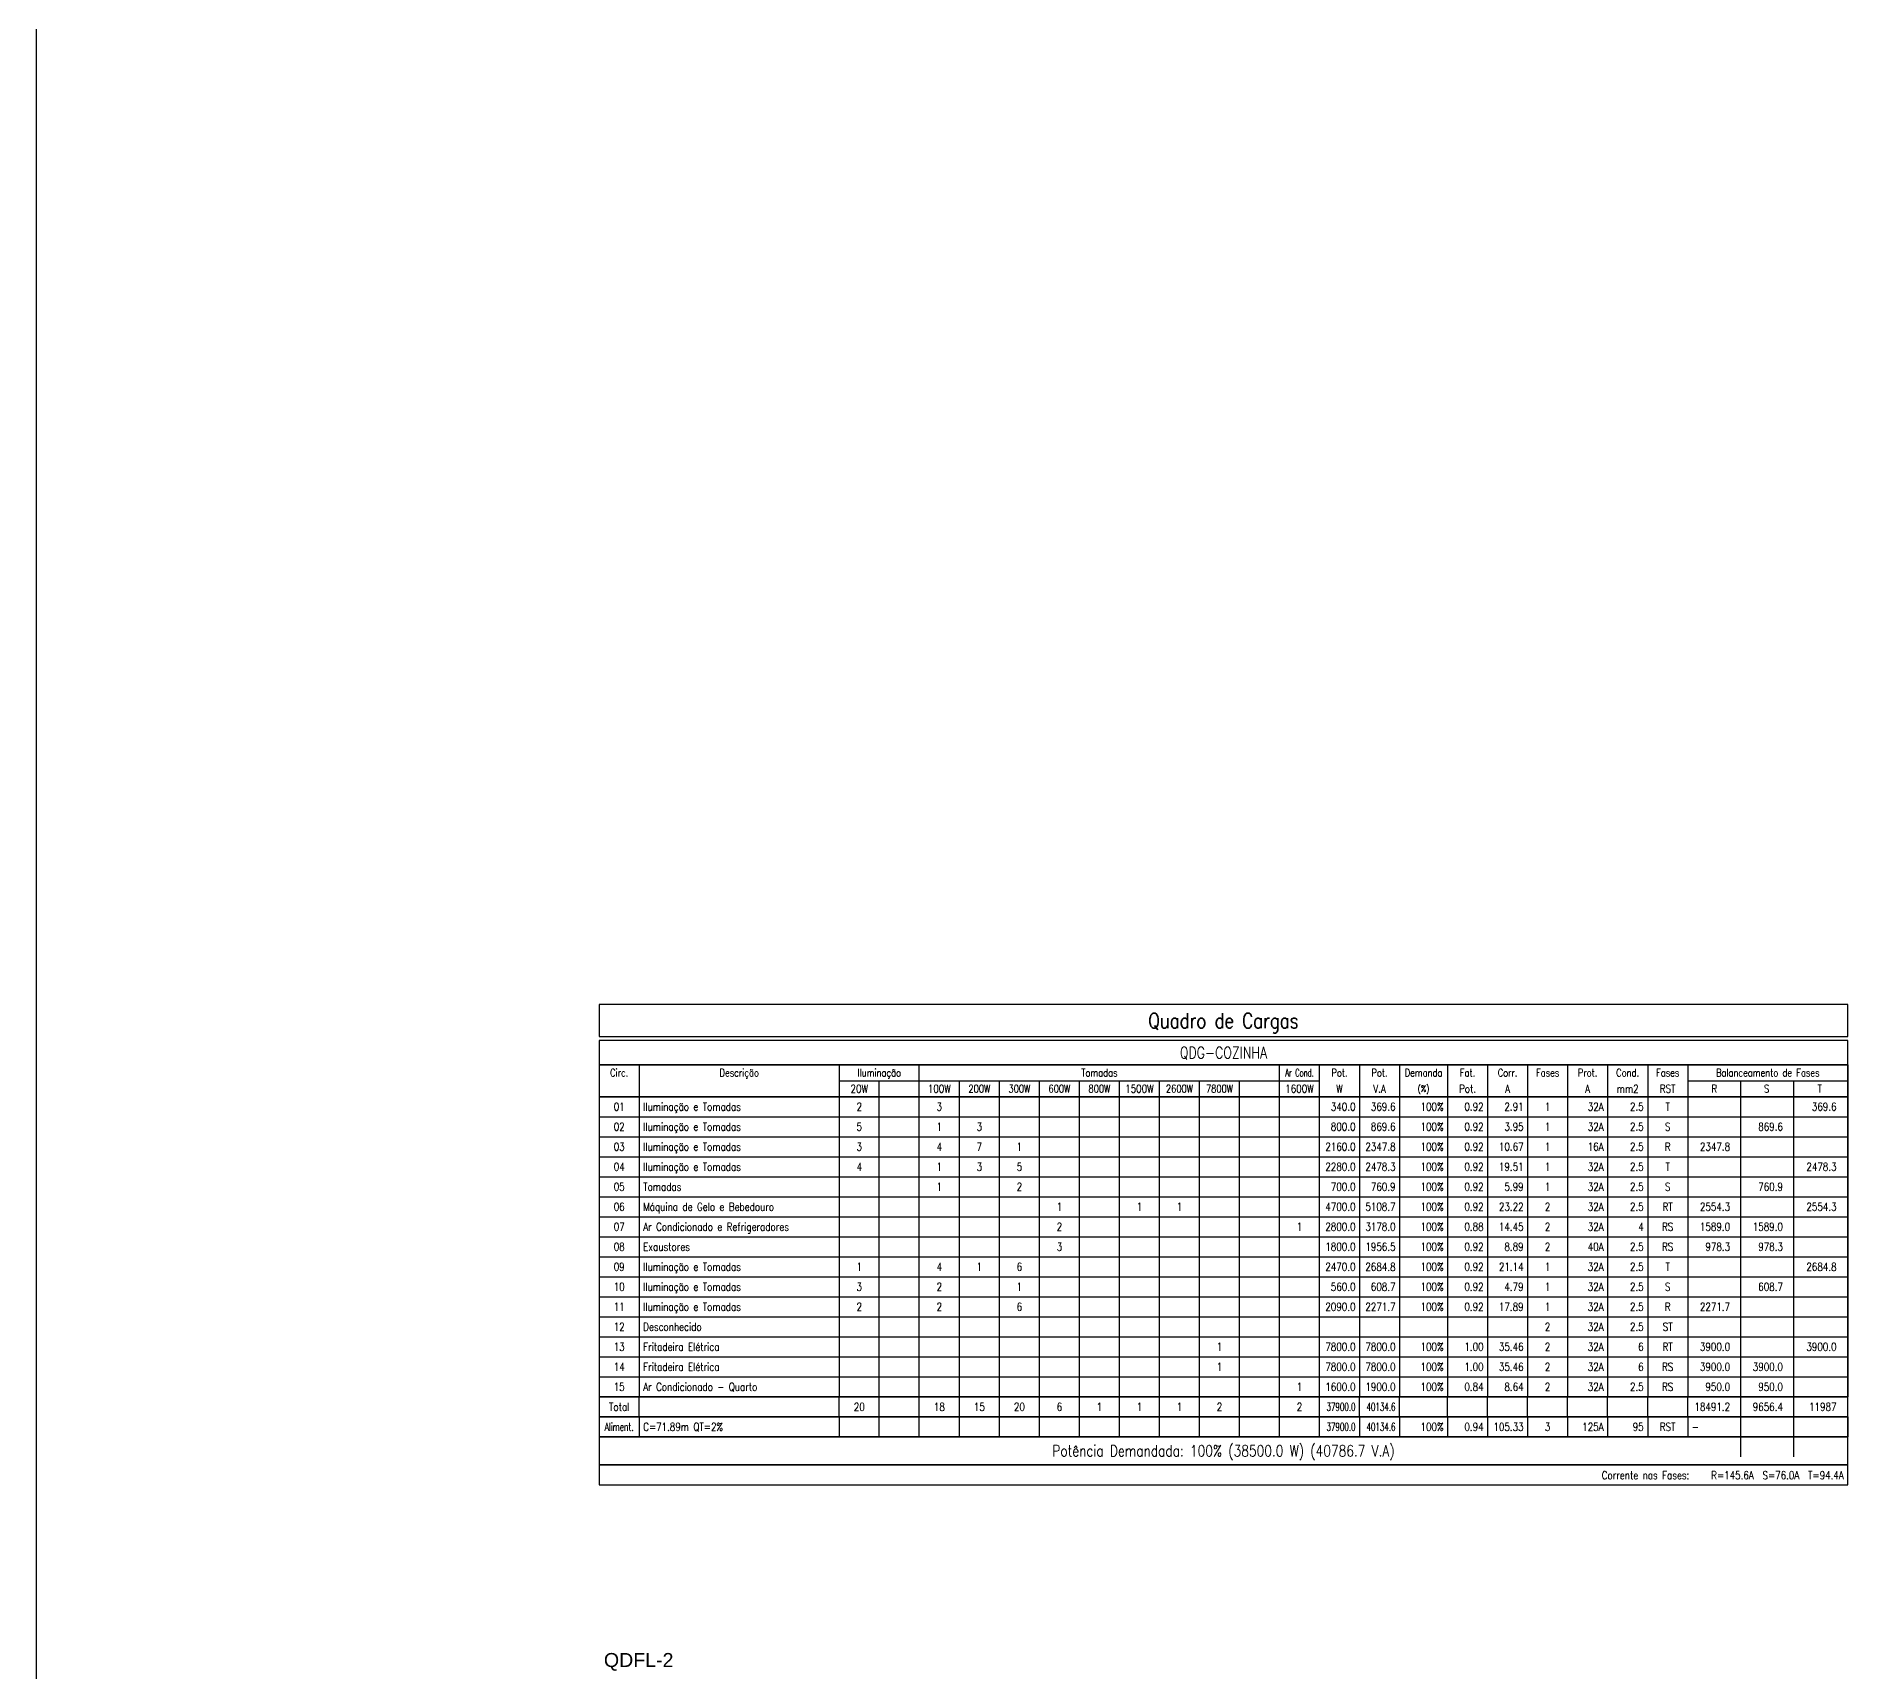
# Model space of a CAD drawing. Extents: x 1450 to 1868, y 82 to 351.
# Drawn here: x 1595.58 to 1618.22, y 228.7 to 249.14 of the extents above; entities that cross this region are included whole.
import ezdxf
from ezdxf.enums import TextEntityAlignment as Align

# ---------------------------------------------------------------- set-up
doc = ezdxf.new("R2010")
doc.units = 0
doc.header["$LTSCALE"] = 0.5
doc.layers.get('0').update_dxf_attribs({"linetype": 'CONTINUOUS'})
for name, color, linetype in [('INDICACAO_CIRCUITO', 2, 'CONTINUOUS'), ('QUADRO_CARGAS_LINHA', 2, 'CONTINUOUS'), ('QUADRO_CARGAS_TEXTO', 3, 'CONTINUOUS')]:
    doc.layers.add(name, color=color, linetype=linetype)
doc.styles.add('FAM-ARIAL', font='arial.ttf')
doc.styles.add('ROMANS', font='simplex.shx')
doc.styles.add('SIMPLEX', font='simplex.shx')

msp = doc.modelspace()

# ---------------------------------------------------------------- linework, layer by layer
for p, q in [((1612.116, 235.89), (1612.616, 235.89)), ((1616.216, 235.89), (1616.876, 235.89)), ((1616.876, 235.89), (1617.536, 235.89)), ((1617.536, 235.89), (1618.216, 235.89)), ((1612.116, 235.64), (1612.616, 235.64)), ((1616.216, 235.64), (1616.876, 235.64)), ((1616.876, 235.64), (1617.536, 235.64)), ((1617.536, 235.64), (1618.216, 235.64)), ((1612.116, 235.39), (1612.616, 235.39)), ((1616.216, 235.39), (1616.876, 235.39)), ((1616.876, 235.39), (1617.536, 235.39)), ((1617.536, 235.39), (1618.216, 235.39)), ((1612.116, 235.14), (1612.616, 235.14)), ((1616.216, 235.14), (1616.876, 235.14)), ((1616.876, 235.14), (1617.536, 235.14)), ((1617.536, 235.14), (1618.216, 235.14)), ((1612.116, 234.89), (1612.616, 234.89)), ((1616.216, 234.89), (1616.876, 234.89)), ((1616.876, 234.89), (1617.536, 234.89)), ((1617.536, 234.89), (1618.216, 234.89)), ((1612.116, 234.64), (1612.616, 234.64)), ((1616.216, 234.64), (1616.876, 234.64)), ((1616.876, 234.64), (1617.536, 234.64)), ((1617.536, 234.64), (1618.216, 234.64)), ((1612.116, 234.39), (1612.616, 234.39)), ((1616.216, 234.39), (1616.876, 234.39)), ((1616.876, 234.39), (1617.536, 234.39)), ((1617.536, 234.39), (1618.216, 234.39)), ((1612.116, 234.14), (1612.616, 234.14)), ((1616.216, 234.14), (1616.876, 234.14)), ((1616.876, 234.14), (1617.536, 234.14)), ((1617.536, 234.14), (1618.216, 234.14)), ((1612.116, 233.89), (1612.616, 233.89)), ((1616.216, 233.89), (1616.876, 233.89)), ((1616.876, 233.89), (1617.536, 233.89)), ((1617.536, 233.89), (1618.216, 233.89)), ((1612.116, 233.64), (1612.616, 233.64)), ((1616.216, 233.64), (1616.876, 233.64)), ((1616.876, 233.64), (1617.536, 233.64)), ((1617.536, 233.64), (1618.216, 233.64)), ((1612.116, 233.39), (1612.616, 233.39)), ((1616.216, 233.39), (1616.876, 233.39)), ((1616.876, 233.39), (1617.536, 233.39)), ((1617.536, 233.39), (1618.216, 233.39)), ((1612.116, 233.14), (1612.616, 233.14)), ((1616.216, 233.14), (1616.876, 233.14)), ((1616.876, 233.14), (1617.536, 233.14)), ((1617.536, 233.14), (1618.216, 233.14)), ((1612.116, 232.89), (1612.616, 232.89)), ((1616.216, 232.89), (1616.876, 232.89)), ((1616.876, 232.89), (1617.536, 232.89)), ((1617.536, 232.89), (1618.216, 232.89)), ((1612.116, 232.64), (1612.616, 232.64)), ((1616.216, 232.64), (1616.876, 232.64)), ((1616.876, 232.64), (1617.536, 232.64)), ((1617.536, 232.64), (1618.216, 232.64)), ((1612.116, 232.39), (1612.616, 232.39)), ((1616.216, 232.39), (1616.876, 232.39)), ((1616.876, 232.39), (1617.536, 232.39)), ((1617.536, 232.39), (1618.216, 232.39)), ((1612.116, 232.14), (1612.616, 232.14)), ((1616.216, 232.14), (1616.876, 232.14)), ((1616.876, 232.14), (1617.536, 232.14)), ((1617.536, 232.14), (1618.216, 232.14))]:
    msp.add_line(p, q)
msp.add_lwpolyline([(1595.582, 311.333), (1595.582, 82.402)])
at = {"layer": 'QUADRO_CARGAS_LINHA'}
for p, q in [((1602.616, 237.04), (1602.616, 236.64)), ((1618.216, 237.04), (1602.616, 237.04)), ((1618.216, 236.64), (1618.216, 237.04)), ((1602.616, 236.64), (1618.216, 236.64)), ((1602.616, 236.59), (1602.616, 236.29)), ((1618.216, 236.59), (1602.616, 236.59)), ((1618.216, 236.29), (1618.216, 236.59)), ((1602.616, 236.29), (1602.616, 235.89)), ((1618.216, 236.29), (1602.616, 236.29)), ((1602.616, 236.29), (1618.216, 236.29)), ((1603.116, 236.29), (1603.116, 235.89)), ((1605.616, 236.29), (1605.616, 235.89)), ((1605.616, 236.09), (1606.616, 236.09)), ((1606.116, 235.89), (1606.116, 236.09)), ((1606.616, 236.09), (1606.616, 236.29)), ((1606.616, 235.89), (1606.616, 236.29)), ((1606.616, 236.09), (1611.116, 236.09)), ((1607.116, 235.89), (1607.116, 236.09)), ((1607.616, 235.89), (1607.616, 236.09)), ((1608.116, 235.89), (1608.116, 236.09)), ((1608.616, 235.89), (1608.616, 236.09)), ((1609.116, 235.89), (1609.116, 236.09)), ((1609.616, 235.89), (1609.616, 236.09)), ((1610.116, 235.89), (1610.116, 236.09)), ((1610.616, 235.89), (1610.616, 236.09)), ((1611.116, 236.09), (1611.116, 236.29)), ((1611.116, 235.89), (1611.116, 236.29)), ((1611.116, 236.09), (1611.616, 236.09)), ((1611.616, 236.09), (1611.616, 236.29)), ((1611.616, 235.89), (1611.616, 236.09)), ((1612.116, 236.29), (1612.116, 235.89)), ((1612.616, 236.29), (1612.616, 235.89)), ((1613.216, 236.29), (1613.216, 235.89)), ((1613.716, 236.29), (1613.716, 235.89)), ((1614.216, 236.29), (1614.216, 235.89)), ((1614.716, 236.29), (1614.716, 235.89)), ((1615.216, 236.29), (1615.216, 235.89)), ((1615.716, 236.29), (1615.716, 235.89)), ((1616.216, 236.29), (1616.216, 235.89)), ((1616.216, 236.09), (1618.216, 236.09)), ((1618.216, 236.29), (1618.216, 235.89)), ((1618.216, 235.89), (1618.216, 236.29)), ((1602.616, 235.89), (1602.616, 235.64)), ((1618.216, 235.89), (1602.616, 235.89)), ((1602.616, 235.89), (1618.216, 235.89)), ((1603.116, 235.89), (1603.116, 235.64)), ((1605.616, 235.89), (1605.616, 235.64)), ((1606.116, 235.64), (1606.116, 235.89)), ((1606.616, 235.64), (1606.616, 235.89)), ((1607.116, 235.64), (1607.116, 235.89)), ((1607.616, 235.64), (1607.616, 235.89)), ((1608.116, 235.64), (1608.116, 235.89)), ((1608.616, 235.64), (1608.616, 235.89)), ((1609.116, 235.64), (1609.116, 235.89)), ((1609.616, 235.64), (1609.616, 235.89)), ((1610.116, 235.64), (1610.116, 235.89)), ((1610.616, 235.64), (1610.616, 235.89)), ((1611.116, 235.64), (1611.116, 235.89)), ((1611.616, 235.64), (1611.616, 235.89)), ((1612.116, 235.89), (1612.116, 235.64)), ((1612.616, 235.89), (1612.616, 235.64)), ((1613.216, 235.89), (1613.216, 235.64)), ((1613.716, 235.89), (1613.716, 235.64)), ((1614.216, 235.89), (1614.216, 235.64)), ((1614.716, 235.89), (1614.716, 235.64)), ((1615.216, 235.89), (1615.216, 235.64)), ((1615.716, 235.89), (1615.716, 235.64)), ((1616.216, 235.89), (1616.216, 235.64)), ((1618.216, 235.89), (1618.216, 235.64)), ((1618.216, 235.64), (1618.216, 235.89)), ((1602.616, 235.64), (1602.616, 235.39)), ((1602.616, 235.64), (1618.216, 235.64)), ((1603.116, 235.64), (1603.116, 235.39)), ((1605.616, 235.64), (1605.616, 235.39)), ((1606.116, 235.39), (1606.116, 235.64)), ((1606.616, 235.39), (1606.616, 235.64)), ((1607.116, 235.39), (1607.116, 235.64)), ((1607.616, 235.39), (1607.616, 235.64)), ((1608.116, 235.39), (1608.116, 235.64)), ((1608.616, 235.39), (1608.616, 235.64)), ((1609.116, 235.39), (1609.116, 235.64)), ((1609.616, 235.39), (1609.616, 235.64)), ((1610.116, 235.39), (1610.116, 235.64)), ((1610.616, 235.39), (1610.616, 235.64)), ((1611.116, 235.39), (1611.116, 235.64)), ((1611.616, 235.39), (1611.616, 235.64)), ((1612.116, 235.64), (1612.116, 235.39)), ((1612.616, 235.64), (1612.616, 235.39)), ((1613.216, 235.64), (1613.216, 235.39)), ((1613.716, 235.64), (1613.716, 235.39)), ((1614.216, 235.64), (1614.216, 235.39)), ((1614.716, 235.64), (1614.716, 235.39)), ((1615.216, 235.64), (1615.216, 235.39)), ((1615.716, 235.64), (1615.716, 235.39)), ((1616.216, 235.64), (1616.216, 235.39)), ((1618.216, 235.64), (1618.216, 235.39)), ((1618.216, 235.39), (1618.216, 235.64)), ((1602.616, 235.39), (1602.616, 235.14)), ((1602.616, 235.39), (1618.216, 235.39)), ((1603.116, 235.39), (1603.116, 235.14)), ((1605.616, 235.39), (1605.616, 235.14)), ((1606.116, 235.14), (1606.116, 235.39)), ((1606.616, 235.14), (1606.616, 235.39)), ((1607.116, 235.14), (1607.116, 235.39)), ((1607.616, 235.14), (1607.616, 235.39)), ((1608.116, 235.14), (1608.116, 235.39)), ((1608.616, 235.14), (1608.616, 235.39)), ((1609.116, 235.14), (1609.116, 235.39)), ((1609.616, 235.14), (1609.616, 235.39)), ((1610.116, 235.14), (1610.116, 235.39)), ((1610.616, 235.14), (1610.616, 235.39)), ((1611.116, 235.14), (1611.116, 235.39)), ((1611.616, 235.14), (1611.616, 235.39)), ((1612.116, 235.39), (1612.116, 235.14)), ((1612.616, 235.39), (1612.616, 235.14)), ((1613.216, 235.39), (1613.216, 235.14)), ((1613.716, 235.39), (1613.716, 235.14)), ((1614.216, 235.39), (1614.216, 235.14)), ((1614.716, 235.39), (1614.716, 235.14)), ((1615.216, 235.39), (1615.216, 235.14)), ((1615.716, 235.39), (1615.716, 235.14)), ((1616.216, 235.39), (1616.216, 235.14)), ((1618.216, 235.39), (1618.216, 235.14)), ((1618.216, 235.14), (1618.216, 235.39)), ((1602.616, 235.14), (1602.616, 234.89)), ((1602.616, 235.14), (1618.216, 235.14)), ((1603.116, 235.14), (1603.116, 234.89)), ((1605.616, 235.14), (1605.616, 234.89)), ((1606.116, 234.89), (1606.116, 235.14)), ((1606.616, 234.89), (1606.616, 235.14)), ((1607.116, 234.89), (1607.116, 235.14)), ((1607.616, 234.89), (1607.616, 235.14)), ((1608.116, 234.89), (1608.116, 235.14)), ((1608.616, 234.89), (1608.616, 235.14)), ((1609.116, 234.89), (1609.116, 235.14)), ((1609.616, 234.89), (1609.616, 235.14)), ((1610.116, 234.89), (1610.116, 235.14)), ((1610.616, 234.89), (1610.616, 235.14)), ((1611.116, 234.89), (1611.116, 235.14)), ((1611.616, 234.89), (1611.616, 235.14)), ((1612.116, 235.14), (1612.116, 234.89)), ((1612.616, 235.14), (1612.616, 234.89)), ((1613.216, 235.14), (1613.216, 234.89)), ((1613.716, 235.14), (1613.716, 234.89)), ((1614.216, 235.14), (1614.216, 234.89)), ((1614.716, 235.14), (1614.716, 234.89)), ((1615.216, 235.14), (1615.216, 234.89)), ((1615.716, 235.14), (1615.716, 234.89)), ((1616.216, 235.14), (1616.216, 234.89)), ((1618.216, 235.14), (1618.216, 234.89)), ((1618.216, 234.89), (1618.216, 235.14)), ((1602.616, 234.89), (1602.616, 234.64)), ((1602.616, 234.89), (1618.216, 234.89)), ((1603.116, 234.89), (1603.116, 234.64)), ((1605.616, 234.89), (1605.616, 234.64)), ((1606.116, 234.64), (1606.116, 234.89)), ((1606.616, 234.64), (1606.616, 234.89)), ((1607.116, 234.64), (1607.116, 234.89)), ((1607.616, 234.64), (1607.616, 234.89)), ((1608.116, 234.64), (1608.116, 234.89)), ((1608.616, 234.64), (1608.616, 234.89)), ((1609.116, 234.64), (1609.116, 234.89)), ((1609.616, 234.64), (1609.616, 234.89)), ((1610.116, 234.64), (1610.116, 234.89)), ((1610.616, 234.64), (1610.616, 234.89)), ((1611.116, 234.64), (1611.116, 234.89)), ((1611.616, 234.64), (1611.616, 234.89)), ((1612.116, 234.89), (1612.116, 234.64)), ((1612.616, 234.89), (1612.616, 234.64)), ((1613.216, 234.89), (1613.216, 234.64)), ((1613.716, 234.89), (1613.716, 234.64)), ((1614.216, 234.89), (1614.216, 234.64)), ((1614.716, 234.89), (1614.716, 234.64)), ((1615.216, 234.89), (1615.216, 234.64)), ((1615.716, 234.89), (1615.716, 234.64)), ((1616.216, 234.89), (1616.216, 234.64)), ((1618.216, 234.89), (1618.216, 234.64)), ((1618.216, 234.64), (1618.216, 234.89)), ((1602.616, 234.64), (1602.616, 234.39)), ((1602.616, 234.64), (1618.216, 234.64)), ((1603.116, 234.64), (1603.116, 234.39)), ((1605.616, 234.64), (1605.616, 234.39)), ((1606.116, 234.39), (1606.116, 234.64)), ((1606.616, 234.39), (1606.616, 234.64)), ((1607.116, 234.39), (1607.116, 234.64)), ((1607.616, 234.39), (1607.616, 234.64)), ((1608.116, 234.39), (1608.116, 234.64)), ((1608.616, 234.39), (1608.616, 234.64)), ((1609.116, 234.39), (1609.116, 234.64)), ((1609.616, 234.39), (1609.616, 234.64)), ((1610.116, 234.39), (1610.116, 234.64)), ((1610.616, 234.39), (1610.616, 234.64)), ((1611.116, 234.39), (1611.116, 234.64)), ((1611.616, 234.39), (1611.616, 234.64)), ((1612.116, 234.64), (1612.116, 234.39)), ((1612.616, 234.64), (1612.616, 234.39)), ((1613.216, 234.64), (1613.216, 234.39)), ((1613.716, 234.64), (1613.716, 234.39)), ((1614.216, 234.64), (1614.216, 234.39)), ((1614.716, 234.64), (1614.716, 234.39)), ((1615.216, 234.64), (1615.216, 234.39)), ((1615.716, 234.64), (1615.716, 234.39)), ((1616.216, 234.64), (1616.216, 234.39)), ((1618.216, 234.64), (1618.216, 234.39)), ((1618.216, 234.39), (1618.216, 234.64)), ((1602.616, 234.39), (1602.616, 234.14)), ((1602.616, 234.39), (1618.216, 234.39)), ((1603.116, 234.39), (1603.116, 234.14)), ((1605.616, 234.39), (1605.616, 234.14)), ((1606.116, 234.14), (1606.116, 234.39)), ((1606.616, 234.14), (1606.616, 234.39)), ((1607.116, 234.14), (1607.116, 234.39)), ((1607.616, 234.14), (1607.616, 234.39)), ((1608.116, 234.14), (1608.116, 234.39)), ((1608.616, 234.14), (1608.616, 234.39)), ((1609.116, 234.14), (1609.116, 234.39)), ((1609.616, 234.14), (1609.616, 234.39)), ((1610.116, 234.14), (1610.116, 234.39)), ((1610.616, 234.14), (1610.616, 234.39)), ((1611.116, 234.14), (1611.116, 234.39)), ((1611.616, 234.14), (1611.616, 234.39)), ((1612.116, 234.39), (1612.116, 234.14)), ((1612.616, 234.39), (1612.616, 234.14)), ((1613.216, 234.39), (1613.216, 234.14)), ((1613.716, 234.39), (1613.716, 234.14)), ((1614.216, 234.39), (1614.216, 234.14)), ((1614.716, 234.39), (1614.716, 234.14)), ((1615.216, 234.39), (1615.216, 234.14)), ((1615.716, 234.39), (1615.716, 234.14)), ((1616.216, 234.39), (1616.216, 234.14)), ((1618.216, 234.39), (1618.216, 234.14)), ((1618.216, 234.14), (1618.216, 234.39)), ((1602.616, 234.14), (1602.616, 233.89)), ((1602.616, 234.14), (1618.216, 234.14)), ((1603.116, 234.14), (1603.116, 233.89)), ((1605.616, 234.14), (1605.616, 233.89)), ((1606.116, 233.89), (1606.116, 234.14)), ((1606.616, 233.89), (1606.616, 234.14)), ((1607.116, 233.89), (1607.116, 234.14)), ((1607.616, 233.89), (1607.616, 234.14)), ((1608.116, 233.89), (1608.116, 234.14)), ((1608.616, 233.89), (1608.616, 234.14)), ((1609.116, 233.89), (1609.116, 234.14)), ((1609.616, 233.89), (1609.616, 234.14)), ((1610.116, 233.89), (1610.116, 234.14)), ((1610.616, 233.89), (1610.616, 234.14)), ((1611.116, 233.89), (1611.116, 234.14)), ((1611.616, 233.89), (1611.616, 234.14)), ((1612.116, 234.14), (1612.116, 233.89)), ((1612.616, 234.14), (1612.616, 233.89)), ((1613.216, 234.14), (1613.216, 233.89)), ((1613.716, 234.14), (1613.716, 233.89)), ((1614.216, 234.14), (1614.216, 233.89)), ((1614.716, 234.14), (1614.716, 233.89)), ((1615.216, 234.14), (1615.216, 233.89)), ((1615.716, 234.14), (1615.716, 233.89)), ((1616.216, 234.14), (1616.216, 233.89)), ((1618.216, 234.14), (1618.216, 233.89)), ((1618.216, 233.89), (1618.216, 234.14)), ((1602.616, 233.89), (1602.616, 233.64)), ((1602.616, 233.89), (1618.216, 233.89)), ((1603.116, 233.89), (1603.116, 233.64)), ((1605.616, 233.89), (1605.616, 233.64)), ((1606.116, 233.64), (1606.116, 233.89)), ((1606.616, 233.64), (1606.616, 233.89)), ((1607.116, 233.64), (1607.116, 233.89)), ((1607.616, 233.64), (1607.616, 233.89)), ((1608.116, 233.64), (1608.116, 233.89)), ((1608.616, 233.64), (1608.616, 233.89)), ((1609.116, 233.64), (1609.116, 233.89)), ((1609.616, 233.64), (1609.616, 233.89)), ((1610.116, 233.64), (1610.116, 233.89)), ((1610.616, 233.64), (1610.616, 233.89)), ((1611.116, 233.64), (1611.116, 233.89)), ((1611.616, 233.64), (1611.616, 233.89)), ((1612.116, 233.89), (1612.116, 233.64)), ((1612.616, 233.89), (1612.616, 233.64)), ((1613.216, 233.89), (1613.216, 233.64)), ((1613.716, 233.89), (1613.716, 233.64)), ((1614.216, 233.89), (1614.216, 233.64)), ((1614.716, 233.89), (1614.716, 233.64)), ((1615.216, 233.89), (1615.216, 233.64)), ((1615.716, 233.89), (1615.716, 233.64)), ((1616.216, 233.89), (1616.216, 233.64)), ((1618.216, 233.89), (1618.216, 233.64)), ((1618.216, 233.64), (1618.216, 233.89)), ((1602.616, 233.64), (1602.616, 233.39)), ((1602.616, 233.64), (1618.216, 233.64)), ((1603.116, 233.64), (1603.116, 233.39)), ((1605.616, 233.64), (1605.616, 233.39)), ((1606.116, 233.39), (1606.116, 233.64)), ((1606.616, 233.39), (1606.616, 233.64)), ((1607.116, 233.39), (1607.116, 233.64)), ((1607.616, 233.39), (1607.616, 233.64)), ((1608.116, 233.39), (1608.116, 233.64)), ((1608.616, 233.39), (1608.616, 233.64)), ((1609.116, 233.39), (1609.116, 233.64)), ((1609.616, 233.39), (1609.616, 233.64)), ((1610.116, 233.39), (1610.116, 233.64)), ((1610.616, 233.39), (1610.616, 233.64)), ((1611.116, 233.39), (1611.116, 233.64)), ((1611.616, 233.39), (1611.616, 233.64)), ((1612.116, 233.64), (1612.116, 233.39)), ((1612.616, 233.64), (1612.616, 233.39)), ((1613.216, 233.64), (1613.216, 233.39)), ((1613.716, 233.64), (1613.716, 233.39)), ((1614.216, 233.64), (1614.216, 233.39)), ((1614.716, 233.64), (1614.716, 233.39)), ((1615.216, 233.64), (1615.216, 233.39)), ((1615.716, 233.64), (1615.716, 233.39)), ((1616.216, 233.64), (1616.216, 233.39)), ((1618.216, 233.64), (1618.216, 233.39)), ((1618.216, 233.39), (1618.216, 233.64)), ((1618.216, 233.39), (1618.216, 233.64)), ((1602.616, 233.39), (1602.616, 233.14)), ((1602.616, 233.39), (1618.216, 233.39)), ((1603.116, 233.39), (1603.116, 233.14)), ((1605.616, 233.39), (1605.616, 233.14)), ((1606.116, 233.14), (1606.116, 233.39)), ((1606.616, 233.14), (1606.616, 233.39)), ((1607.116, 233.14), (1607.116, 233.39)), ((1607.616, 233.14), (1607.616, 233.39)), ((1608.116, 233.14), (1608.116, 233.39)), ((1608.616, 233.14), (1608.616, 233.39)), ((1609.116, 233.14), (1609.116, 233.39)), ((1609.616, 233.14), (1609.616, 233.39)), ((1610.116, 233.14), (1610.116, 233.39)), ((1610.616, 233.14), (1610.616, 233.39)), ((1611.116, 233.14), (1611.116, 233.39)), ((1611.616, 233.14), (1611.616, 233.39)), ((1612.116, 233.39), (1612.116, 233.14)), ((1612.616, 233.39), (1612.616, 233.14)), ((1613.216, 233.39), (1613.216, 233.14)), ((1613.716, 233.39), (1613.716, 233.14)), ((1614.216, 233.39), (1614.216, 233.14)), ((1614.716, 233.39), (1614.716, 233.14)), ((1615.216, 233.39), (1615.216, 233.14)), ((1615.716, 233.39), (1615.716, 233.14)), ((1616.216, 233.39), (1616.216, 233.14)), ((1618.216, 233.39), (1618.216, 233.14)), ((1618.216, 233.14), (1618.216, 233.39)), ((1602.616, 233.14), (1618.216, 233.14)), ((1602.616, 233.14), (1602.616, 232.89)), ((1603.116, 233.14), (1603.116, 232.89)), ((1605.616, 233.14), (1605.616, 232.89)), ((1606.116, 232.89), (1606.116, 233.14)), ((1606.616, 232.89), (1606.616, 233.14)), ((1607.116, 232.89), (1607.116, 233.14)), ((1607.616, 232.89), (1607.616, 233.14)), ((1608.116, 232.89), (1608.116, 233.14)), ((1608.616, 232.89), (1608.616, 233.14)), ((1609.116, 232.89), (1609.116, 233.14)), ((1609.616, 232.89), (1609.616, 233.14)), ((1610.116, 232.89), (1610.116, 233.14)), ((1610.616, 232.89), (1610.616, 233.14)), ((1611.116, 232.89), (1611.116, 233.14)), ((1611.616, 232.89), (1611.616, 233.14)), ((1612.116, 233.14), (1612.116, 232.89)), ((1612.616, 233.14), (1612.616, 232.89)), ((1613.216, 233.14), (1613.216, 232.89)), ((1613.716, 233.14), (1613.716, 232.89)), ((1614.216, 233.14), (1614.216, 232.89)), ((1614.716, 233.14), (1614.716, 232.89)), ((1615.216, 233.14), (1615.216, 232.89)), ((1615.716, 233.14), (1615.716, 232.89)), ((1616.216, 233.14), (1616.216, 232.89)), ((1618.216, 233.14), (1618.216, 232.89)), ((1618.216, 232.89), (1618.216, 233.14)), ((1602.616, 232.89), (1602.616, 232.64)), ((1602.616, 232.89), (1618.216, 232.89)), ((1603.116, 232.89), (1603.116, 232.64)), ((1605.616, 232.89), (1605.616, 232.64)), ((1606.116, 232.64), (1606.116, 232.89)), ((1606.616, 232.64), (1606.616, 232.89)), ((1607.116, 232.64), (1607.116, 232.89)), ((1607.616, 232.64), (1607.616, 232.89)), ((1608.116, 232.64), (1608.116, 232.89)), ((1608.616, 232.64), (1608.616, 232.89)), ((1609.116, 232.64), (1609.116, 232.89)), ((1609.616, 232.64), (1609.616, 232.89)), ((1610.116, 232.64), (1610.116, 232.89)), ((1610.616, 232.64), (1610.616, 232.89)), ((1611.116, 232.64), (1611.116, 232.89)), ((1611.616, 232.64), (1611.616, 232.89)), ((1612.116, 232.89), (1612.116, 232.64)), ((1612.616, 232.89), (1612.616, 232.64)), ((1613.216, 232.89), (1613.216, 232.64)), ((1613.716, 232.89), (1613.716, 232.64)), ((1614.216, 232.89), (1614.216, 232.64)), ((1614.716, 232.89), (1614.716, 232.64)), ((1615.216, 232.89), (1615.216, 232.64)), ((1615.716, 232.89), (1615.716, 232.64)), ((1616.216, 232.89), (1616.216, 232.64)), ((1618.216, 232.89), (1618.216, 232.64)), ((1618.216, 232.64), (1618.216, 232.89)), ((1602.616, 232.64), (1602.616, 232.39)), ((1602.616, 232.64), (1618.216, 232.64)), ((1603.116, 232.64), (1603.116, 232.39)), ((1605.616, 232.64), (1605.616, 232.39)), ((1606.116, 232.39), (1606.116, 232.64)), ((1606.616, 232.39), (1606.616, 232.64)), ((1607.116, 232.39), (1607.116, 232.64)), ((1607.616, 232.39), (1607.616, 232.64)), ((1608.116, 232.39), (1608.116, 232.64)), ((1608.616, 232.39), (1608.616, 232.64)), ((1609.116, 232.39), (1609.116, 232.64)), ((1609.616, 232.39), (1609.616, 232.64)), ((1610.116, 232.39), (1610.116, 232.64)), ((1610.616, 232.39), (1610.616, 232.64)), ((1611.116, 232.39), (1611.116, 232.64)), ((1611.616, 232.39), (1611.616, 232.64)), ((1612.116, 232.64), (1612.116, 232.39)), ((1612.616, 232.64), (1612.616, 232.39)), ((1613.216, 232.64), (1613.216, 232.39)), ((1613.716, 232.64), (1613.716, 232.39)), ((1614.216, 232.64), (1614.216, 232.39)), ((1614.716, 232.64), (1614.716, 232.39)), ((1615.216, 232.64), (1615.216, 232.39)), ((1615.716, 232.64), (1615.716, 232.39)), ((1616.216, 232.64), (1616.216, 232.39)), ((1618.216, 232.64), (1618.216, 232.39)), ((1618.216, 232.39), (1618.216, 232.64)), ((1602.616, 232.39), (1602.616, 232.14)), ((1602.616, 232.39), (1618.216, 232.39)), ((1603.116, 232.39), (1603.116, 232.14)), ((1605.616, 232.39), (1605.616, 232.14)), ((1606.116, 232.14), (1606.116, 232.39)), ((1606.616, 232.14), (1606.616, 232.39)), ((1607.116, 232.14), (1607.116, 232.39)), ((1607.616, 232.14), (1607.616, 232.39)), ((1608.116, 232.14), (1608.116, 232.39)), ((1608.616, 232.14), (1608.616, 232.39)), ((1609.116, 232.14), (1609.116, 232.39)), ((1609.616, 232.14), (1609.616, 232.39)), ((1610.116, 232.14), (1610.116, 232.39)), ((1610.616, 232.14), (1610.616, 232.39)), ((1611.116, 232.14), (1611.116, 232.39)), ((1611.616, 232.14), (1611.616, 232.39)), ((1612.116, 232.39), (1612.116, 232.14)), ((1612.616, 232.39), (1612.616, 232.14)), ((1613.216, 232.39), (1613.216, 232.14)), ((1613.716, 232.39), (1613.716, 232.14)), ((1614.216, 232.39), (1614.216, 232.14)), ((1614.716, 232.39), (1614.716, 232.14)), ((1615.216, 232.39), (1615.216, 232.14)), ((1615.716, 232.39), (1615.716, 232.14)), ((1616.216, 232.39), (1616.216, 232.14)), ((1618.216, 232.39), (1618.216, 232.14)), ((1618.216, 232.14), (1618.216, 232.39)), ((1602.616, 232.14), (1602.616, 231.89)), ((1618.216, 232.14), (1602.616, 232.14)), ((1602.616, 232.14), (1618.216, 232.14)), ((1603.116, 231.89), (1603.116, 232.14)), ((1605.616, 231.89), (1605.616, 232.14)), ((1606.116, 231.89), (1606.116, 232.14)), ((1606.616, 231.89), (1606.616, 232.14)), ((1607.116, 231.89), (1607.116, 232.14)), ((1607.616, 231.89), (1607.616, 232.14)), ((1608.116, 231.89), (1608.116, 232.14)), ((1608.616, 231.89), (1608.616, 232.14)), ((1609.116, 231.89), (1609.116, 232.14)), ((1609.616, 231.89), (1609.616, 232.14)), ((1610.116, 231.89), (1610.116, 232.14)), ((1610.616, 231.89), (1610.616, 232.14)), ((1611.116, 231.89), (1611.116, 232.14)), ((1611.616, 231.89), (1611.616, 232.14)), ((1612.116, 231.89), (1612.116, 232.14)), ((1612.616, 231.89), (1612.616, 232.14)), ((1613.216, 231.89), (1613.216, 232.14)), ((1613.716, 231.89), (1613.716, 232.14)), ((1614.216, 231.89), (1614.216, 232.14)), ((1614.716, 231.89), (1614.716, 232.14)), ((1615.216, 231.89), (1615.216, 232.14)), ((1615.716, 231.89), (1615.716, 232.14)), ((1616.216, 231.89), (1616.216, 232.14)), ((1618.216, 231.89), (1618.216, 232.14)), ((1618.216, 231.89), (1618.216, 232.14)), ((1602.616, 231.89), (1602.616, 231.64)), ((1618.216, 231.89), (1602.616, 231.89)), ((1602.616, 231.89), (1618.216, 231.89)), ((1603.116, 231.89), (1603.116, 231.64)), ((1605.616, 231.89), (1605.616, 231.64)), ((1606.116, 231.64), (1606.116, 231.89)), ((1606.616, 231.64), (1606.616, 231.89)), ((1607.116, 231.64), (1607.116, 231.89)), ((1607.616, 231.64), (1607.616, 231.89)), ((1608.116, 231.64), (1608.116, 231.89)), ((1608.616, 231.64), (1608.616, 231.89)), ((1609.116, 231.64), (1609.116, 231.89)), ((1609.616, 231.64), (1609.616, 231.89)), ((1610.116, 231.64), (1610.116, 231.89)), ((1610.616, 231.64), (1610.616, 231.89)), ((1611.116, 231.64), (1611.116, 231.89)), ((1611.616, 231.64), (1611.616, 231.89)), ((1612.116, 231.89), (1612.116, 231.64)), ((1612.616, 231.89), (1612.616, 231.64)), ((1613.216, 231.89), (1613.216, 231.64)), ((1613.716, 231.89), (1613.716, 231.64)), ((1614.216, 231.89), (1614.216, 231.64)), ((1614.716, 231.89), (1614.716, 231.64)), ((1615.216, 231.89), (1615.216, 231.64)), ((1615.716, 231.89), (1615.716, 231.64)), ((1616.216, 231.89), (1616.216, 231.64)), ((1618.216, 231.89), (1618.216, 231.64)), ((1618.216, 231.64), (1618.216, 231.89)), ((1602.616, 231.64), (1602.616, 231.29)), ((1618.216, 231.64), (1602.616, 231.64)), ((1602.616, 231.64), (1618.216, 231.64)), ((1618.216, 231.29), (1618.216, 231.64)), ((1602.616, 231.29), (1602.616, 231.04)), ((1618.216, 231.29), (1602.616, 231.29)), ((1602.616, 231.29), (1618.216, 231.29)), ((1618.216, 231.04), (1618.216, 231.29)), ((1602.616, 231.04), (1618.216, 231.04))]:
    msp.add_line(p, q, dxfattribs=at)
for points in [[(1616.876, 236.09), (1616.876, 236.09), (1616.876, 231.39)], [(1617.536, 236.09), (1617.536, 231.39)]]:
    msp.add_lwpolyline(points, dxfattribs=at)

# ---------------------------------------------------------------- texts
at = {"layer": 'INDICACAO_CIRCUITO', "style": 'FAM-ARIAL'}
msp.add_text('QDFL-2', height=0.175, dxfattribs=at).set_placement((1602.675, 228.764))
at = {"layer": 'QUADRO_CARGAS_TEXTO'}
for s, height, style, width, p in [('Quadro de Cargas', 0.19, 'ROMANS', 0.8, (1610.416, 236.84)), ('QDG-COZINHA', 0.1425, 'ROMANS', 0.8, (1610.416, 236.44)), ('Circ.', 0.095, 'SIMPLEX', 0.8, (1602.866, 236.19)), ('Descrição', 0.095, 'SIMPLEX', 0.8, (1604.366, 236.19)), ('Iluminação', 0.095, 'SIMPLEX', 0.8, (1606.116, 236.19)), ('Tomadas', 0.095, 'SIMPLEX', 0.8, (1608.866, 236.19)), ('Ar Cond.', 0.095, 'SIMPLEX', 0.651605, (1611.366, 236.19)), ('Pot.', 0.095, 'SIMPLEX', 0.8, (1611.866, 236.19)), ('Pot.', 0.095, 'SIMPLEX', 0.8, (1612.366, 236.19)), ('Demanda', 0.095, 'SIMPLEX', 0.8, (1612.916, 236.19)), ('Fat.', 0.095, 'SIMPLEX', 0.8, (1613.466, 236.19)), ('Corr.', 0.095, 'SIMPLEX', 0.8, (1613.966, 236.19)), ('Fases', 0.095, 'SIMPLEX', 0.8, (1614.466, 236.19)), ('Prot.', 0.095, 'SIMPLEX', 0.8, (1614.966, 236.19)), ('Cond.', 0.095, 'SIMPLEX', 0.8, (1615.466, 236.19)), ('Fases', 0.095, 'SIMPLEX', 0.8, (1615.966, 236.19)), ('Balanceamento de Fases', 0.095, 'SIMPLEX', 0.8, (1617.216, 236.19)), ('20W', 0.1, 'SIMPLEX', 0.8, (1605.866, 235.99)), ('100W', 0.1, 'SIMPLEX', 0.8, (1606.866, 235.99)), ('200W', 0.095, 'SIMPLEX', 0.8, (1607.366, 235.99)), ('300W', 0.095, 'SIMPLEX', 0.8, (1607.866, 235.99)), ('600W', 0.095, 'SIMPLEX', 0.8, (1608.366, 235.99)), ('800W', 0.095, 'SIMPLEX', 0.8, (1608.866, 235.99)), ('1500W', 0.1, 'SIMPLEX', 0.8, (1609.366, 235.99)), ('2600W', 0.095, 'SIMPLEX', 0.8, (1609.866, 235.99)), ('7800W', 0.095, 'SIMPLEX', 0.8, (1610.366, 235.99)), ('1600W', 0.1, 'SIMPLEX', 0.8, (1611.366, 235.99)), ('W', 0.1, 'SIMPLEX', 0.8, (1611.866, 235.99)), ('V.A', 0.1, 'SIMPLEX', 0.8, (1612.366, 235.99)), ('(%)', 0.0815, 'SIMPLEX', 0.8, (1612.916, 235.99)), ('Pot.', 0.1, 'SIMPLEX', 0.8, (1613.466, 235.99)), ('A', 0.1, 'SIMPLEX', 0.8, (1613.966, 235.99)), ('A', 0.1, 'SIMPLEX', 0.8, (1614.966, 235.99)), ('mm2', 0.1, 'SIMPLEX', 0.8, (1615.466, 235.99)), ('RST', 0.1, 'SIMPLEX', 0.8, (1615.966, 235.99)), ('R', 0.095, 'SIMPLEX', 0.8, (1616.549, 235.99)), ('S', 0.095, 'SIMPLEX', 0.8, (1617.202, 235.99)), ('T', 0.095, 'SIMPLEX', 0.8, (1617.865, 235.99)), ('01', 0.1, 'SIMPLEX', 0.8, (1602.866, 235.765)), ('2', 0.1, 'SIMPLEX', 0.8, (1605.866, 235.765)), ('3', 0.1, 'SIMPLEX', 0.8, (1606.866, 235.765)), ('1', 0.1, 'SIMPLEX', 0.8, (1614.466, 235.765)), ('T', 0.1, 'SIMPLEX', 0.8, (1615.966, 235.765)), ('02', 0.1, 'SIMPLEX', 0.8, (1602.866, 235.515)), ('5', 0.1, 'SIMPLEX', 0.8, (1605.866, 235.515)), ('1', 0.1, 'SIMPLEX', 0.8, (1606.866, 235.515)), ('3', 0.1, 'SIMPLEX', 0.8, (1607.366, 235.515)), ('1', 0.1, 'SIMPLEX', 0.8, (1614.466, 235.515)), ('S', 0.1, 'SIMPLEX', 0.8, (1615.966, 235.515)), ('03', 0.1, 'SIMPLEX', 0.8, (1602.866, 235.265)), ('3', 0.1, 'SIMPLEX', 0.8, (1605.866, 235.265)), ('4', 0.1, 'SIMPLEX', 0.8, (1606.866, 235.265)), ('7', 0.1, 'SIMPLEX', 0.8, (1607.366, 235.265)), ('1', 0.1, 'SIMPLEX', 0.8, (1607.866, 235.265)), ('1', 0.1, 'SIMPLEX', 0.8, (1614.466, 235.265)), ('R', 0.1, 'SIMPLEX', 0.8, (1615.966, 235.265)), ('04', 0.1, 'SIMPLEX', 0.8, (1602.866, 235.015)), ('4', 0.1, 'SIMPLEX', 0.8, (1605.866, 235.015)), ('1', 0.1, 'SIMPLEX', 0.8, (1606.866, 235.015)), ('3', 0.1, 'SIMPLEX', 0.8, (1607.366, 235.015)), ('5', 0.1, 'SIMPLEX', 0.8, (1607.866, 235.015)), ('1', 0.1, 'SIMPLEX', 0.8, (1614.466, 235.015)), ('T', 0.1, 'SIMPLEX', 0.8, (1615.966, 235.015)), ('05', 0.1, 'SIMPLEX', 0.8, (1602.866, 234.765)), ('1', 0.1, 'SIMPLEX', 0.8, (1606.866, 234.765)), ('2', 0.1, 'SIMPLEX', 0.8, (1607.866, 234.765)), ('1', 0.1, 'SIMPLEX', 0.8, (1614.466, 234.765)), ('S', 0.1, 'SIMPLEX', 0.8, (1615.966, 234.765)), ('06', 0.1, 'SIMPLEX', 0.8, (1602.866, 234.515)), ('1', 0.1, 'SIMPLEX', 0.8, (1608.366, 234.515)), ('1', 0.1, 'SIMPLEX', 0.8, (1609.366, 234.515)), ('1', 0.1, 'SIMPLEX', 0.8, (1609.866, 234.515)), ('2', 0.1, 'SIMPLEX', 0.8, (1614.466, 234.515)), ('RT', 0.1, 'SIMPLEX', 0.8, (1615.966, 234.515)), ('07', 0.1, 'SIMPLEX', 0.8, (1602.866, 234.265)), ('2', 0.1, 'SIMPLEX', 0.8, (1608.366, 234.265)), ('1', 0.1, 'SIMPLEX', 0.8, (1611.366, 234.265)), ('2', 0.1, 'SIMPLEX', 0.8, (1614.466, 234.265)), ('RS', 0.1, 'SIMPLEX', 0.8, (1615.966, 234.265)), ('08', 0.1, 'SIMPLEX', 0.8, (1602.866, 234.015)), ('3', 0.1, 'SIMPLEX', 0.8, (1608.366, 234.015)), ('2', 0.1, 'SIMPLEX', 0.8, (1614.466, 234.015)), ('RS', 0.1, 'SIMPLEX', 0.8, (1615.966, 234.015)), ('09', 0.1, 'SIMPLEX', 0.8, (1602.866, 233.765)), ('1', 0.1, 'SIMPLEX', 0.8, (1605.866, 233.765)), ('4', 0.1, 'SIMPLEX', 0.8, (1606.866, 233.765)), ('1', 0.1, 'SIMPLEX', 0.8, (1607.366, 233.765)), ('6', 0.1, 'SIMPLEX', 0.8, (1607.866, 233.765)), ('1', 0.1, 'SIMPLEX', 0.8, (1614.466, 233.765)), ('T', 0.1, 'SIMPLEX', 0.8, (1615.966, 233.765)), ('10', 0.1, 'SIMPLEX', 0.8, (1602.866, 233.515)), ('3', 0.1, 'SIMPLEX', 0.8, (1605.866, 233.515)), ('2', 0.1, 'SIMPLEX', 0.8, (1606.866, 233.515)), ('1', 0.1, 'SIMPLEX', 0.8, (1607.866, 233.515)), ('1', 0.1, 'SIMPLEX', 0.8, (1614.466, 233.515)), ('S', 0.1, 'SIMPLEX', 0.8, (1615.966, 233.515)), ('11', 0.1, 'SIMPLEX', 0.8, (1602.866, 233.265)), ('2', 0.1, 'SIMPLEX', 0.8, (1605.866, 233.265)), ('2', 0.1, 'SIMPLEX', 0.8, (1606.866, 233.265)), ('6', 0.1, 'SIMPLEX', 0.8, (1607.866, 233.265)), ('1', 0.1, 'SIMPLEX', 0.8, (1614.466, 233.265)), ('R', 0.1, 'SIMPLEX', 0.8, (1615.966, 233.265)), ('12', 0.1, 'SIMPLEX', 0.8, (1602.866, 233.015)), ('2', 0.1, 'SIMPLEX', 0.8, (1614.466, 233.015)), ('ST', 0.1, 'SIMPLEX', 0.8, (1615.966, 233.015)), ('13', 0.1, 'SIMPLEX', 0.8, (1602.866, 232.765)), ('1', 0.1, 'SIMPLEX', 0.8, (1610.366, 232.765)), ('2', 0.1, 'SIMPLEX', 0.8, (1614.466, 232.765)), ('RT', 0.1, 'SIMPLEX', 0.8, (1615.966, 232.765)), ('14', 0.1, 'SIMPLEX', 0.8, (1602.866, 232.515)), ('1', 0.1, 'SIMPLEX', 0.8, (1610.366, 232.515)), ('2', 0.1, 'SIMPLEX', 0.8, (1614.466, 232.515)), ('RS', 0.1, 'SIMPLEX', 0.8, (1615.966, 232.515)), ('15', 0.1, 'SIMPLEX', 0.8, (1602.866, 232.265)), ('1', 0.1, 'SIMPLEX', 0.8, (1611.366, 232.265)), ('2', 0.1, 'SIMPLEX', 0.8, (1614.466, 232.265)), ('RS', 0.1, 'SIMPLEX', 0.8, (1615.966, 232.265)), ('Total', 0.1, 'SIMPLEX', 0.8, (1602.866, 232.015)), ('20', 0.1, 'SIMPLEX', 0.8, (1605.866, 232.015)), ('18', 0.1, 'SIMPLEX', 0.8, (1606.866, 232.015)), ('15', 0.1, 'SIMPLEX', 0.8, (1607.366, 232.015)), ('20', 0.1, 'SIMPLEX', 0.8, (1607.866, 232.015)), ('6', 0.1, 'SIMPLEX', 0.8, (1608.366, 232.015)), ('1', 0.1, 'SIMPLEX', 0.8, (1608.866, 232.015)), ('1', 0.1, 'SIMPLEX', 0.8, (1609.366, 232.015)), ('1', 0.1, 'SIMPLEX', 0.8, (1609.866, 232.015)), ('2', 0.1, 'SIMPLEX', 0.8, (1610.366, 232.015)), ('2', 0.1, 'SIMPLEX', 0.8, (1611.366, 232.015)), ('Aliment.', 0.1, 'SIMPLEX', 0.6859, (1602.866, 231.765)), ('3', 0.1, 'SIMPLEX', 0.8, (1614.466, 231.765)), ('RST', 0.1, 'SIMPLEX', 0.8, (1615.966, 231.765)), ('Potência Demandada: 100% (38500.0 W) (40786.7 V.A)', 0.13967, 'SIMPLEX', 0.8, (1610.416, 231.465))]:
    msp.add_text(s, height=height, dxfattribs=dict(at, style=style, width=width)).set_placement(p, align=Align.MIDDLE_CENTER)
at = {"layer": 'QUADRO_CARGAS_TEXTO', "style": 'SIMPLEX', "width": 0.8}
for s, p in [('Iluminação e Tomadas', (1603.166, 235.765)), ('Iluminação e Tomadas', (1603.166, 235.515)), ('Iluminação e Tomadas', (1603.166, 235.265)), ('Iluminação e Tomadas', (1603.166, 235.015)), ('Tomadas', (1603.166, 234.765)), ('Máquina de Gelo e Bebedouro', (1603.166, 234.515)), ('Ar Condicionado e Refrigeradores', (1603.166, 234.265)), ('Exaustores', (1603.166, 234.015)), ('Iluminação e Tomadas', (1603.166, 233.765)), ('Iluminação e Tomadas', (1603.166, 233.515)), ('Iluminação e Tomadas', (1603.166, 233.265)), ('Desconhecido', (1603.166, 233.015)), ('Fritadeira Elétrica', (1603.166, 232.765)), ('Fritadeira Elétrica', (1603.166, 232.515)), ('Ar Condicionado - Quarto', (1603.166, 232.265)), ('C=71.89m QT=2%', (1603.166, 231.765)), ('-', (1616.266, 231.765))]:
    msp.add_text(s, height=0.1, dxfattribs=at).set_placement(p, align=Align.MIDDLE_LEFT)
at = {"layer": 'QUADRO_CARGAS_TEXTO', "style": 'SIMPLEX'}
for s, width, p in [('340.0', 0.8, (1612.066, 235.765)), ('369.6', 0.8, (1612.566, 235.765)), ('100%', 0.8, (1613.166, 235.765)), ('0.92', 0.8, (1613.666, 235.765)), ('2.91', 0.8, (1614.166, 235.765)), ('32A', 0.8, (1615.166, 235.765)), ('2.5', 0.8, (1615.666, 235.765)), ('369.6', 0.8, (1618.076, 235.765)), ('800.0', 0.8, (1612.066, 235.515)), ('869.6', 0.8, (1612.566, 235.515)), ('100%', 0.8, (1613.166, 235.515)), ('0.92', 0.8, (1613.666, 235.515)), ('3.95', 0.8, (1614.166, 235.515)), ('32A', 0.8, (1615.166, 235.515)), ('2.5', 0.8, (1615.666, 235.515)), ('869.6', 0.8, (1617.406, 235.515)), ('2160.0', 0.8, (1612.066, 235.265)), ('2347.8', 0.8, (1612.566, 235.265)), ('100%', 0.8, (1613.166, 235.265)), ('0.92', 0.8, (1613.666, 235.265)), ('10.67', 0.8, (1614.166, 235.265)), ('16A', 0.8, (1615.166, 235.265)), ('2.5', 0.8, (1615.666, 235.265)), ('2347.8', 0.8, (1616.746, 235.265)), ('2280.0', 0.8, (1612.066, 235.015)), ('2478.3', 0.8, (1612.566, 235.015)), ('100%', 0.8, (1613.166, 235.015)), ('0.92', 0.8, (1613.666, 235.015)), ('19.51', 0.8, (1614.166, 235.015)), ('32A', 0.8, (1615.166, 235.015)), ('2.5', 0.8, (1615.666, 235.015)), ('2478.3', 0.8, (1618.076, 235.015)), ('700.0', 0.8, (1612.066, 234.765)), ('760.9', 0.8, (1612.566, 234.765)), ('100%', 0.8, (1613.166, 234.765)), ('0.92', 0.8, (1613.666, 234.765)), ('5.99', 0.8, (1614.166, 234.765)), ('32A', 0.8, (1615.166, 234.765)), ('2.5', 0.8, (1615.666, 234.765)), ('760.9', 0.8, (1617.406, 234.765)), ('4700.0', 0.8, (1612.066, 234.515)), ('5108.7', 0.8, (1612.566, 234.515)), ('100%', 0.8, (1613.166, 234.515)), ('0.92', 0.8, (1613.666, 234.515)), ('23.22', 0.8, (1614.166, 234.515)), ('32A', 0.8, (1615.166, 234.515)), ('2.5', 0.8, (1615.666, 234.515)), ('2554.3', 0.8, (1616.746, 234.515)), ('2554.3', 0.8, (1618.076, 234.515)), ('2800.0', 0.8, (1612.066, 234.265)), ('3178.0', 0.8, (1612.566, 234.265)), ('100%', 0.8, (1613.166, 234.265)), ('0.88', 0.8, (1613.666, 234.265)), ('14.45', 0.8, (1614.166, 234.265)), ('32A', 0.8, (1615.166, 234.265)), ('4', 0.8, (1615.666, 234.265)), ('1589.0', 0.8, (1616.746, 234.265)), ('1589.0', 0.8, (1617.406, 234.265)), ('1800.0', 0.8, (1612.066, 234.015)), ('1956.5', 0.8, (1612.566, 234.015)), ('100%', 0.8, (1613.166, 234.015)), ('0.92', 0.8, (1613.666, 234.015)), ('8.89', 0.8, (1614.166, 234.015)), ('40A', 0.8, (1615.166, 234.015)), ('2.5', 0.8, (1615.666, 234.015)), ('978.3', 0.8, (1616.746, 234.015)), ('978.3', 0.8, (1617.406, 234.015)), ('2470.0', 0.8, (1612.066, 233.765)), ('2684.8', 0.8, (1612.566, 233.765)), ('100%', 0.8, (1613.166, 233.765)), ('0.92', 0.8, (1613.666, 233.765)), ('21.14', 0.8, (1614.166, 233.765)), ('32A', 0.8, (1615.166, 233.765)), ('2.5', 0.8, (1615.666, 233.765)), ('2684.8', 0.8, (1618.076, 233.765)), ('560.0', 0.8, (1612.066, 233.515)), ('608.7', 0.8, (1612.566, 233.515)), ('100%', 0.8, (1613.166, 233.515)), ('0.92', 0.8, (1613.666, 233.515)), ('4.79', 0.8, (1614.166, 233.515)), ('32A', 0.8, (1615.166, 233.515)), ('2.5', 0.8, (1615.666, 233.515)), ('608.7', 0.8, (1617.406, 233.515)), ('2090.0', 0.8, (1612.066, 233.265)), ('2271.7', 0.8, (1612.566, 233.265)), ('100%', 0.8, (1613.166, 233.265)), ('0.92', 0.8, (1613.666, 233.265)), ('17.89', 0.8, (1614.166, 233.265)), ('32A', 0.8, (1615.166, 233.265)), ('2.5', 0.8, (1615.666, 233.265)), ('2271.7', 0.8, (1616.746, 233.265)), ('32A', 0.8, (1615.166, 233.015)), ('2.5', 0.8, (1615.666, 233.015)), ('7800.0', 0.8, (1612.066, 232.765)), ('7800.0', 0.8, (1612.566, 232.765)), ('100%', 0.8, (1613.166, 232.765)), ('1.00', 0.8, (1613.666, 232.765)), ('35.46', 0.8, (1614.166, 232.765)), ('32A', 0.8, (1615.166, 232.765)), ('6', 0.8, (1615.666, 232.765)), ('3900.0', 0.8, (1616.746, 232.765)), ('3900.0', 0.8, (1618.076, 232.765)), ('7800.0', 0.8, (1612.066, 232.515)), ('7800.0', 0.8, (1612.566, 232.515)), ('100%', 0.8, (1613.166, 232.515)), ('1.00', 0.8, (1613.666, 232.515)), ('35.46', 0.8, (1614.166, 232.515)), ('32A', 0.8, (1615.166, 232.515)), ('6', 0.8, (1615.666, 232.515)), ('3900.0', 0.8, (1616.746, 232.515)), ('3900.0', 0.8, (1617.406, 232.515)), ('1600.0', 0.8, (1612.066, 232.265)), ('1900.0', 0.8, (1612.566, 232.265)), ('100%', 0.8, (1613.166, 232.265)), ('0.84', 0.8, (1613.666, 232.265)), ('8.64', 0.8, (1614.166, 232.265)), ('32A', 0.8, (1615.166, 232.265)), ('2.5', 0.8, (1615.666, 232.265)), ('950.0', 0.8, (1616.746, 232.265)), ('950.0', 0.8, (1617.406, 232.265)), ('37900.0', 0.651605, (1612.066, 232.015)), ('40134.6', 0.651605, (1612.566, 232.015)), ('18491.2', 0.8, (1616.746, 232.015)), ('9656.4', 0.8, (1617.406, 232.015)), ('11987', 0.8, (1618.076, 232.015)), ('37900.0', 0.651605, (1612.066, 231.765)), ('40134.6', 0.651605, (1612.566, 231.765)), ('100%', 0.8, (1613.166, 231.765)), ('0.94', 0.8, (1613.666, 231.765)), ('105.33', 0.8, (1614.166, 231.765)), ('125A', 0.8, (1615.166, 231.765)), ('95', 0.8, (1615.666, 231.765))]:
    msp.add_text(s, height=0.1, dxfattribs=dict(at, width=width)).set_placement(p, align=Align.MIDDLE_RIGHT)
at = {"layer": 'QUADRO_CARGAS_TEXTO', "style": 'SIMPLEX', "width": 0.8}
msp.add_text('Corrente nas Fases:   R=145.6A  S=76.0A  T=94.4A', height=0.1, dxfattribs=at).set_placement((1618.166, 231.08), align=Align.BOTTOM_RIGHT)

doc.saveas('drawing.dxf')
